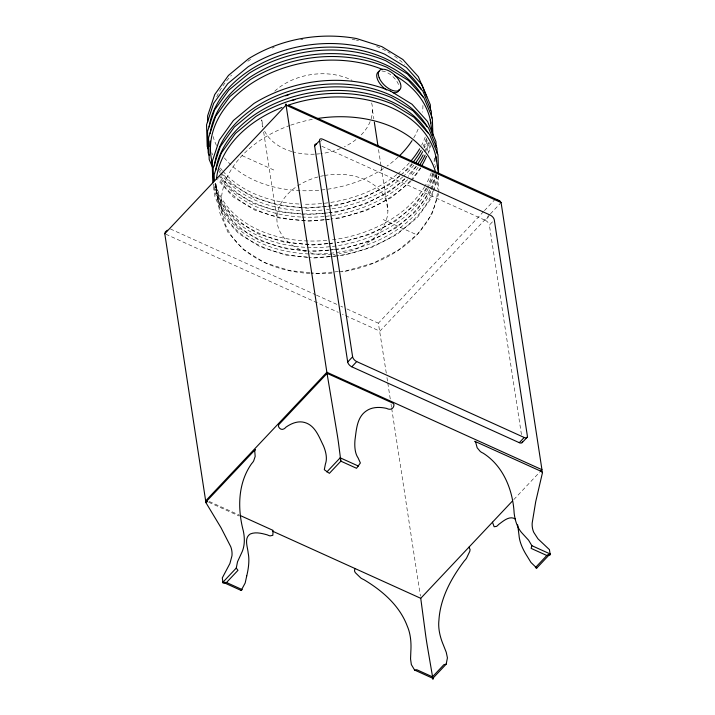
<?xml version="1.0" encoding="UTF-8"?>
<svg xmlns="http://www.w3.org/2000/svg" width="715" height="715" viewBox="0 0 715 715"><rect width="100%" height="100%" fill="white"/><g stroke="black" fill="none" stroke-linecap="round" stroke-linejoin="round"><path stroke-width="0.54" stroke-dasharray="3.58 2.68" d="M438.653 175.899L431.52 197.832L417.417 217.485L396.941 234.466L371.916 247.319L343.808 255.344L330.786 256.533M424.058 147.665L426.837 139.202M426.444 149.935L428.884 142.526M428.482 153.26L430.922 145.851M433.174 173.906L429.688 184.488L427.615 187.518M435.256 167.56L435.953 165.442M431.377 188.867L436.257 174.058M339.464 271.459L346.042 270.86L373.4 263.04L397.951 250.429L417.935 233.805L431.699 214.616L438.697 193.613M430.689 190.985L416.425 210.988L395.949 227.969L370.924 240.821L342.807 248.847L329.794 250.036M412.358 164.093L409.793 167.667L403.028 173.28M416.559 166.121L410.794 174.165L408.256 176.265M411.786 180.663L420.76 168.159M426.971 188.411L415.433 204.49L394.957 221.471L369.932 234.323L341.815 242.349L337.48 242.751M320.597 141.445L322 139.952M386.288 373.132L378.36 323.189L483.671 211.461M484.43 210.657L494.351 200.129M489.65 214.715L379.871 331.179L342.333 314.171M490.41 213.901L501.081 202.577M321.848 146.262L485.253 220.3L488.765 216.582M521.441 434.586L489.382 225.1L493.591 220.631M513.754 499.642L539.87 471.936M399.649 176.087L389.318 184.658L364.293 197.501L336.184 205.536L328.587 206.224M404.869 179.081L390.319 191.155L365.294 203.998L337.176 212.033L329.579 212.721M410.937 181.36L391.311 197.653L366.286 210.496L338.168 218.531L333.834 218.924M327.506 206.322L306.896 208.199L278.43 205.321L252.726 197.09L231.195 183.925L219.55 170.992M323.073 213.311L307.888 214.697L279.422 211.819L253.718 203.587L232.187 190.422L219.818 176.677M324.163 213.213L328.498 212.82M324.065 219.809L308.88 221.194L280.414 218.316L254.71 210.085L233.179 196.92L217.628 179.635M325.155 219.711L329.49 219.317M327.711 243.636L312.526 245.022L284.061 242.135L258.088 233.805L236.826 220.747L221.543 203.766L212.99 183.684M328.802 243.538L333.136 243.145M328.712 250.134L313.519 251.519L308.049 250.965M329.704 256.631L314.52 258.017L309.041 257.463M338.365 271.557L317.54 273.452L310.891 272.781M306.95 250.849L285.062 248.632L259.357 240.41L237.827 227.245L222.267 209.96L213.848 189.779L213.669 184.193M307.951 257.346L286.054 255.13L260.349 246.907L238.819 233.742L223.259 216.457L214.84 196.276L214.446 183.996M309.783 272.665L289.647 270.61L264.541 262.575L243.52 249.678L228.049 232.482L219.764 212.739L217.387 197.474M242.045 155.62L275.65 170.849M383.195 219.577L416.8 234.806M170.411 228.97L315.467 294.696M316.477 295.152L336.765 304.349M340.823 306.19L342.851 307.11M346.909 308.943L378.36 323.189M165.8 234.18L338.275 312.33M209.263 501.483L239.659 515.256M208.709 502.234L239.141 516.024M372.497 110.173L373.838 118.922M378.521 149.524L381.032 165.916M381.202 167.015L387.888 210.737M386.967 377.547L387.637 381.962M387.807 383.061L390.345 399.622M391.016 404.038L391.525 407.344M391.695 408.453L420.411 596.104M261.824 119.995L262.825 126.555M263.665 132.016L276.875 218.37M215.903 187.723L215.403 184.47A111.2 79.311 -8.7 0 0 332.815 243.055M216.395 190.977L216.895 194.221M438.358 176.399L438.885 192.791M381.917 70.999A13.951 7.222 43.3 0 1 399.193 86.98M437.312 193.461A108.85 77.64 -8.7 0 1 341.743 271.87M331.93 273.085A108.85 77.64 -8.7 0 1 311.088 273.523M309.97 273.47A108.85 77.64 -8.7 0 1 221.695 210.818A108.85 77.64 -8.7 0 1 289.691 125.536M290.701 125.179A108.85 77.64 -8.7 0 1 312.812 119.289M436.382 175.282A108.85 77.64 -8.7 0 1 437.634 189.144M422.896 105.471A106.508 75.969 -8.7 0 1 422.574 112.166M418.141 129.12A106.508 75.969 -8.7 0 1 413.735 137.888M398.041 157.148A106.508 75.969 -8.7 0 1 387.065 166.077M383.401 168.57A106.508 75.969 -8.7 0 1 224.43 157.988M216.448 145.467A106.508 75.969 -8.7 0 1 213.097 136.52M216.752 96.793A106.508 75.969 -8.7 0 1 231.499 75.254M247.837 61.267A106.508 75.969 -8.7 0 1 250.59 59.408M272.12 48.12A106.508 75.969 -8.7 0 1 274.211 47.288M300.738 39.709A106.508 75.969 -8.7 0 1 302.919 39.316M352.146 39.316A106.508 75.969 -8.7 0 1 355.248 39.906M356.356 40.138A106.508 75.969 -8.7 0 1 358.572 40.639M376.573 46.404A106.508 75.969 -8.7 0 1 390.131 53.294M394.573 56.217A106.508 75.969 -8.7 0 1 404.44 64.395M434.497 157.979A111.2 79.311 -8.7 0 1 433.755 163.36M431.252 172.78A111.2 79.311 -8.7 0 1 425.273 185.65M424.737 186.552A111.2 79.311 -8.7 0 1 331.206 239.945M326.728 240.419A111.2 79.311 -8.7 0 1 214.902 181.226M435.203 157.917A111.2 79.311 -8.7 0 1 434.595 164.522M432.754 172.887A111.2 79.311 -8.7 0 1 427.776 185.265M426.292 187.991A111.2 79.311 -8.7 0 1 337.257 242.421M436.874 175.327A111.2 79.311 -8.7 0 1 433.37 190.065M432.977 191.111A111.2 79.311 -8.7 0 1 337.024 255.747M335.916 255.907A111.2 79.311 -8.7 0 1 331.456 256.444M330.339 256.551A111.2 79.311 -8.7 0 1 311.481 257.248M307.084 257.069A111.2 79.311 -8.7 0 1 216.162 182.2M425.246 137.003A111.2 79.311 -8.7 0 1 421.644 145.19M409.311 162.85A111.2 79.311 -8.7 0 1 397.674 173.879M396.816 174.558A111.2 79.311 -8.7 0 1 328.909 202.685M327.801 202.837A111.2 79.311 -8.7 0 1 303.357 204.186M298.968 204.007A111.2 79.311 -8.7 0 1 223.017 171.323M222.329 170.51A111.2 79.311 -8.7 0 1 220.354 168.025M212.641 154.869A111.2 79.311 -8.7 0 1 211.801 152.804M426.471 138.165A111.2 79.311 -8.7 0 1 423.146 146.423M412.001 163.574A111.2 79.311 -8.7 0 1 400.668 175.032M399.846 175.729A111.2 79.311 -8.7 0 1 223.518 174.576M220.846 171.278A111.2 79.311 -8.7 0 1 218.441 167.891M427.302 140.363A111.2 79.311 -8.7 0 1 424.576 147.639M413.896 165.102A111.2 79.311 -8.7 0 1 403.573 176.131M402.777 176.855A111.2 79.311 -8.7 0 1 329.901 209.182M328.793 209.334A111.2 79.311 -8.7 0 1 326.567 209.62M322.09 210.094A111.2 79.311 -8.7 0 1 304.349 210.684M299.96 210.505A111.2 79.311 -8.7 0 1 220.721 173.682M220.113 172.842A111.2 79.311 -8.7 0 1 218.379 170.286M428.115 142.571A111.2 79.311 -8.7 0 1 424.612 151.911M415.746 166.613A111.2 79.311 -8.7 0 1 407.854 175.729M404.851 178.661A111.2 79.311 -8.7 0 1 219.434 174.389M429.447 142.669A111.2 79.311 -8.7 0 1 426.846 151.035M418.168 167.221A111.2 79.311 -8.7 0 1 410.544 176.668M407.613 179.715A111.2 79.311 -8.7 0 1 325.325 216.377M324.208 216.484A111.2 79.311 -8.7 0 1 302.052 217.056M300.952 217.003A111.2 79.311 -8.7 0 1 219.371 176.784M430.18 144.868A111.2 79.311 -8.7 0 1 428.106 152.206M420.465 167.784A111.2 79.311 -8.7 0 1 411.045 179.921M410.276 180.734A111.2 79.311 -8.7 0 1 331.394 218.933M330.285 219.085A111.2 79.311 -8.7 0 1 218.692 178.107M434.085 172.994A111.2 79.311 -8.7 0 1 429.751 185.48M428.276 188.51A111.2 79.311 -8.7 0 1 310.265 247.506A111.2 79.311 -8.7 0 1 215.135 183.442M435.042 174.147A111.2 79.311 -8.7 0 1 430.251 188.724M429.769 189.743A111.2 79.311 -8.7 0 1 336.032 249.249M334.924 249.41A111.2 79.311 -8.7 0 1 310.48 250.751M306.092 250.572A111.2 79.311 -8.7 0 1 215.269 183.424M436.087 174.272A111.2 79.311 -8.7 0 1 320.338 253.95A111.2 79.311 -8.7 0 1 215.581 182.271M371.648 102.924A55.824 39.817 -8.7 0 1 370.504 120.674M370.138 121.613A55.824 39.817 -8.7 0 1 360.011 136.1M355.945 139.631A55.824 39.817 -8.7 0 1 344.38 146.79M340.42 148.55A55.824 39.817 -8.7 0 1 320.704 153.671M319.668 153.788A55.824 39.817 -8.7 0 1 316.566 154.065M314.35 154.181A55.824 39.817 -8.7 0 1 292.801 151.83M291.8 151.544A55.824 39.817 -8.7 0 1 264.523 130.952M262.923 127.064A55.824 39.817 -8.7 0 1 261.538 119.888M274.757 91.154A55.824 39.817 -8.7 0 1 352.075 80.357M324.53 175.497A55.824 39.817 -8.7 0 1 387.405 205.169A55.824 39.817 -8.7 0 1 339.205 253.78M335.049 254.343A55.824 39.817 -8.7 0 1 332.984 254.54M331.957 254.62A55.824 39.817 -8.7 0 1 310.23 252.913M306.199 251.796A55.824 39.817 -8.7 0 1 296.734 186.508M297.601 185.927A55.824 39.817 -8.7 0 1 323.493 175.684M485.253 220.3A4.54 2.351 43.3 0 1 489.382 225.1"/><path stroke-width="1.07" d="M426.757 96.883L418.364 76.72L402.894 59.524L381.882 46.627L356.579 38.556C319.614 31.898 280.664 38.851 248.668 58.657L228.487 75.397L214.715 94.586L207.591 115.991L207.708 121.872M354.89 568.479L354.506 570.981L355.266 572.599L360.807 578.006A8.187 3.119 37.1 0 0 363.712 579.561C382.194 590.59 399.631 605.507 407.327 626.277A57.441 31.085 -69.6 0 1 410.848 651.329L410.553 658.935L411.348 664.593L414.611 670.062L432.843 678.321L446.169 664.181L447.429 657.872L446.249 652.286L443.479 645.252A57.441 33.659 47.2 0 1 438.912 620.397C440.226 598.187 451.254 578.149 464.401 560.801A8.187 2.753 -59.2 0 0 466.457 558.317L469.826 551.247L470.077 549.451L468.897 547.234M236.272 568.067L237.523 561.758L241.661 552.802A57.441 33.659 47.2 0 0 243.279 530.745C237.38 508.392 237.872 482.866 251.76 463.445A8.187 4.853 -73.2 0 0 253.673 460.898L255.175 456.429L254.746 450.87L255.38 449.485L207.234 500.563L205.938 502.663L220.989 527.67L230.713 546.626A40.505 28.359 -12.3 0 1 231.973 555.787L229.908 563.518L222.285 577.926L223.089 583.136L226.503 582.502L242.188 589.607L241.169 590.465L222.946 582.207L236.272 568.067L237.97 570.338L226.503 582.502L222.946 582.207M542.479 472.633L535.705 501.716L532.166 523.139A40.505 28.359 -12.3 0 0 533.703 532.246L537.948 538.806L549.433 549.647L550.228 554.858L546.814 555.492L531.129 548.387L531.862 545.67L528.591 540.2L522.173 533.211A57.441 31.085 -69.6 0 1 514.13 512.959C512.834 489.811 503.235 465.796 482.956 453.042A8.187 5.22 50.7 0 1 480.167 451.371L477.146 447.751L475.716 442.379L474.778 441.28L540.629 471.122L542.479 472.633L542.202 470.827M246.729 575.968L245.182 582.993L241.169 590.465M214.5 110.173L207.538 131.328L208.208 152.956L209.182 155.343M215.501 116.67L208.539 137.825L209.2 159.454L212.659 167.766M212.185 161.653L219.299 140.149L233.403 120.495L253.879 103.505C294.285 78.552 346.328 72.724 390.47 91.073M220.14 146.986L213.177 168.15L213.553 180.85M221.132 153.484L214.169 174.648L214.339 180.654M286.098 104.596L285.884 103.97L327.148 374.061L337.105 433.746A40.505 1.287 79.4 0 1 338.481 442.791L340.858 461.166L356.544 468.28L360.378 462.98L358.063 457.841A57.441 22.943 -62 0 1 354.998 439.85C356.428 429.786 356.83 417.372 366.187 411.018C372.122 406.781 379.817 406.862 386.645 408.399A8.187 5.22 50.7 0 0 389.443 409.257C392.213 409.677 394.278 406.906 393.92 404.306L392.973 403.215L327.121 373.373L278.975 424.451L278.341 425.845C278.761 428.267 281.424 430.35 283.792 428.946A8.187 4.853 -73.2 0 0 285.955 427.159C291.318 423.405 298.048 420.554 304.644 422.485C315.226 425.434 319.042 436.99 323.421 445.74A57.441 25.517 39.8 0 1 325.432 463.928L324.297 469.701L329.392 473.339L340.858 461.166L340.188 457.815L326.862 471.954M214.661 109.824L228.764 90.17L249.24 73.18C289.647 48.236 341.69 42.4 385.832 60.748L407.362 73.913L422.923 91.198L431.342 111.379L431.556 118.073M215.653 116.322L229.756 96.668L250.232 79.678C290.639 54.733 342.682 48.897 386.833 67.246L408.354 80.411L423.915 97.696L432.334 117.877L432.879 134.617M220.292 146.647L234.395 126.993L254.871 110.003C295.277 85.049 347.32 79.222 391.471 97.571L413.002 110.736L428.553 128.021L436.981 148.202L437.16 153.779M221.293 153.144L235.387 133.491L255.863 116.5C296.269 91.547 348.312 85.72 392.464 104.068L413.994 117.233L429.545 134.518L437.973 154.699L438.581 173.673M205.938 502.663L164.781 233.725L286 105.123L501.081 202.577L541.961 469.71L540.433 471.328M314.627 145.914L319.542 140.703A4.54 2.351 43.3 0 1 322.706 139.21L490.168 215.09A4.54 2.351 43.3 0 1 494.297 219.889L527.366 435.98A4.54 2.351 43.3 0 1 524.202 437.482L519.287 442.692L351.816 366.813A4.54 2.351 43.3 0 1 347.696 362.013L314.627 145.914A4.54 2.351 43.3 0 1 316.432 144.028M347.696 362.013L352.611 356.803L319.542 140.703M351.816 366.813L356.731 361.593L524.202 437.482M522.2 442.549L527.116 437.339M414.611 670.062L416.774 669.714L432.45 676.828L432.986 679.25L427.186 645.252A40.505 1.287 79.4 0 1 425.765 636.01L420.742 598.312L512.351 501.126M550.085 553.928L546.814 555.492L535.347 567.656L536.759 568.067L550.085 553.928L531.862 545.67M167.355 230.212L165.326 231.919L164.781 233.725M446.169 664.181L443.917 664.655L432.45 676.828L432.843 678.321M497.613 200.191L500.035 201.067L501.081 202.577M288.735 105.266L499.535 200.781M541.961 469.71L326.88 372.256L205.661 500.858L207.69 501.778M340.188 457.815L358.412 466.073M240.669 515.712L273.094 530.405L272.826 535.312L270.082 535.893A8.187 3.119 37.1 0 1 267.401 534.909C261.913 533.408 255.818 531.674 250.313 533.962C243.681 537.984 247.748 547.216 248.194 553.16A57.441 22.943 -62 0 1 246.729 575.959M272.621 531.2L420.742 598.312M390.748 91.18L412.001 104.238L427.561 121.523L435.98 141.704L436.159 147.281M515.274 518.983C509.473 515.292 503.11 521.226 498.596 524.515A8.187 2.753 -59.2 0 1 496.576 526.365L494.137 526.749L492.483 522.2M536.759 568.067L530.941 562.428L527.25 556.377A57.441 25.517 39.8 0 1 519.036 535.383L517.669 524.801M208.601 149.828L207.216 146.459L206.546 124.83L213.669 103.326L227.763 83.673L248.248 66.683C288.645 41.738 340.689 35.902 384.84 54.251L406.37 67.416L421.921 84.701L430.35 104.882L430.528 110.459M430.278 119.932L432.602 135.09M435.918 156.755L438.215 172.029M374.338 122.202L378.021 146.244M211.756 160.652L212.748 167.149M327.121 373.373L327.148 374.061M212.167 162.073L212.811 182.164M399.202 89.312A13.951 7.222 43.3 0 1 393.214 92.727M386.529 89.938A13.951 7.222 43.3 0 1 379.03 71.482M317.103 118.556A108.85 77.64 -8.7 0 1 435.614 172.181M421.171 150.257A111.2 79.311 -8.7 0 1 413.395 161.858M209.102 126.886A111.2 79.311 -8.7 0 1 303.553 49.469A111.2 79.311 -8.7 0 1 421.358 89.473M423.137 154.941A111.2 79.311 -8.7 0 1 417.667 163.967M210.094 133.383A111.2 79.311 -8.7 0 1 305.305 55.833A111.2 79.311 -8.7 0 1 422.923 96.945M426.515 156.353A111.2 79.311 -8.7 0 1 421.582 165.978M212.266 162.761A111.2 79.311 -8.7 0 1 260.224 78.185A111.2 79.311 -8.7 0 1 382.346 69.364M394.457 75.2A111.2 79.311 -8.7 0 1 430.886 123.132M214.446 165.898A111.2 79.311 -8.7 0 1 307.691 86.56A111.2 79.311 -8.7 0 1 426.998 126.296M215.724 170.206A111.2 79.311 -8.7 0 1 310.185 92.789A111.2 79.311 -8.7 0 1 427.99 132.793M216.439 178.893A111.2 79.311 -8.7 0 1 281.978 107.465M288.145 105.203A111.2 79.311 -8.7 0 1 436.686 161.036M285.607 95.819A111.2 79.311 -8.7 0 1 288.753 94.755M291.863 100.583A111.2 79.311 -8.7 0 1 295.072 99.626M425.112 155.155A111.2 79.311 -8.7 0 1 419.383 165.433M209.96 146.548A111.2 79.311 -8.7 0 1 210.103 141.025M412.055 140.605A106.508 75.969 -8.7 0 1 399.578 155.691M419.642 148.827A111.2 79.311 -8.7 0 1 410.785 161.17M422.637 151.687A111.2 79.311 -8.7 0 1 415.245 163.369M356.731 361.593A4.54 2.351 43.3 0 1 352.611 356.803M522.477 441.593A4.54 2.351 43.3 0 1 519.287 442.692M379.191 77.774A13.951 7.222 43.3 0 0 398.604 90.599A13.951 7.222 43.3 0 0 391.105 72.144A13.951 7.222 43.3 0 0 379.191 77.774"/></g></svg>
